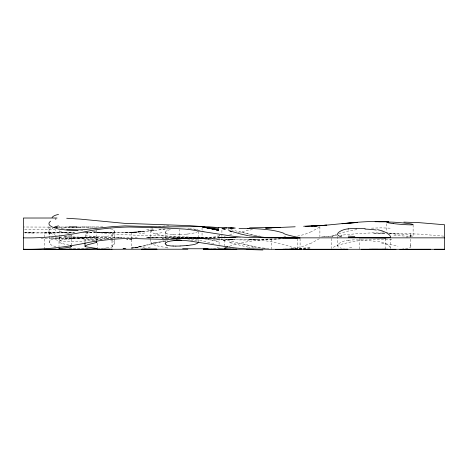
<?xml version="1.0" encoding="UTF-8"?>
<svg xmlns="http://www.w3.org/2000/svg" width="468" height="468" viewBox="0 0 468 468"><rect width="100%" height="100%" fill="white"/><g stroke="black" fill="none" stroke-linecap="round" stroke-linejoin="round"><path stroke-width="0.35" stroke-dasharray="2.34 1.75" d="M55.879 246.841L51.538 245.191L49.181 242.997L49.099 231.356C48.514 229.525 50.684 228.53 52.094 228.127M85.006 241.933L85.217 234.421L87.428 233.397L96.502 231.016M44.214 249.473L44.308 232.9L74.371 232.333M114.373 232.292L114.309 231.408A27.711 6.915 -3.6 0 0 113.174 229.507M114.373 243.734L114.309 242.857A27.67 6.88 -4 0 0 113.186 240.967M331.789 236.902L332.941 235.942L336.603 234.38M348.531 240.453C344.115 239.832 330.981 245.922 341.552 248.215M410.939 234.737L410.594 233.497M410.939 246.18L410.594 244.934M97.274 239.54L97.245 237.305L95.46 236.831A23.008 1.269 2.1 0 0 93.951 236.615L86.691 235.691L85.006 234.842M50.538 232.614L48.941 234.608L49.286 236.322M319.948 226.664L319.901 226.366M165.333 231.683L167.796 230.145M97.28 237.364L77.448 237.82M390.593 248.619L390.745 238.838M59.652 241.137L60.986 240.347M319.492 227.161L311.436 231.637M319.392 238.68L311.553 243.021M198.011 231.613L194.308 232.953L187.902 234.041M112.15 234.807L112.472 234.626M112.15 246.25L112.472 246.069M218.813 247.513L219.27 246.923M218.784 236.088L219.246 235.696L219.077 235.111L219.077 245.835M311.355 243.114L302.386 246.525L292.178 248.338M311.238 231.73L304.171 234.562L296.39 236.352M225.207 236.352L224.242 237.036L224.26 245.723M61.448 236.907L58.892 237.375A17.468 0.731 -2.5 0 0 59.26 237.504M338.645 233.661L348.022 231.122L358.336 229.361M229.244 246.308L229.648 246.18M229.706 234.72L233.959 233.427M229.706 246.162C243.968 241.406 259.015 239.733 273.973 239.142M150.667 244.109L167.14 240.429M145.472 245.226L165.251 240.429M238.06 232.321L253.615 229.343M55.277 230.595L55.973 230.437M144.799 245.624L137.493 247.192M141.851 246.133L139.727 246.624M69.808 235.749L66.678 236.276M108.874 235.942L105.879 236.445M108.874 247.379L105.879 247.888M136.475 247.291L133.316 247.859M140.488 246.607L131.836 248.046L135.445 247.478M137.183 247.25L136.592 247.35M64.648 227.928L67.491 227.512M64.648 239.37L67.491 238.955M137.808 247.139L132.549 248.028A106.727 106.727 0 0 0 141.74 246.478L158.196 242.5L167.503 240.722M136.311 247.402L135.761 247.49M154.095 230.081L145.817 231.128M132.93 247.911L131.11 248.058L132.69 247.941M66.327 236.322L62.718 236.755M159.026 229.729L166.737 228.747M153.118 230.49L154.107 230.361M215.865 236.714L212.56 237.054M215.865 248.151L212.56 248.496M55.639 227.43L56.868 227.296M169.141 228.805L140.833 231.929L112.542 232.795M96.069 239.873L105.394 238.797M175.968 239.201L180.04 238.738L176.021 239.013M94.243 240.084C80.192 241.073 64.917 244.144 51.574 238.159M106.335 238.692L123.575 237.358L138.785 237.498M56.868 238.686C54.288 239.166 48.894 239.101 49.099 242.793M141.822 231.561L140.049 231.736M144.799 231.432L134.334 232.239M178.665 239.265C203.82 235.72 229.063 239.563 253.194 246.683M322.154 236.948L336.428 235.632L321.493 236.931M342.143 235.106L340.716 235.234L357.57 233.626L372.99 232.836L384.901 233.122M110.243 232.801L112.057 232.783L112.027 239.92M131.28 232.385L135.088 232.146M176.337 239.177L188.493 238.177L204.691 238.826L188.505 238.288L196.542 238.136M402.796 248.613L403.668 248.537M103.68 236.673L80.97 237.159L62.806 236.521M211.94 237.106L209.799 237.258M103.68 248.116L98.479 248.403M211.641 248.566L211.94 248.543M136.463 232.04L135.41 232.122M143.354 231.572L124.283 232.619L133.023 232.303M44.308 232.9L71.534 232.865M140.464 231.824L131.35 232.385M177.507 238.885L188.493 238.177L172.856 238.709M188.493 238.177L179.741 238.738L179.776 229.472M123.014 248.637L125.816 248.455M122.932 248.625L125.775 248.444M131.719 239.283L126.641 239.581L133.83 239.271M134.129 232.251L133.444 232.286M371.463 228.138L381.245 227.869L391.798 228.226M132.549 232.327L133.743 232.268M274.693 239.107L284.48 238.674M257.318 239.967L284.088 238.68M208.137 237.346L184.146 237.34L166.766 236.399M291.394 248.637L310.758 247.841L291.763 248.631M49.239 227.384L50.643 227.337M55.546 227.173L103.194 226.904M131.461 232.374L115.233 232.766M61.22 227.044L70.58 226.892M61.22 238.428L70.58 238.311M180.098 234.608L175.857 234.655A13.519 2.1 -2 0 1 173.698 234.608M173.564 238.686L188.452 238.27L172.704 238.323L188.352 238.686L167.907 238.306M55.774 227.208L60.132 227.091L55.78 227.097M299.497 248.625L310.36 248.338M280.449 238.826L249.614 239.493L257.324 239.405L226.494 239.253L235.334 239.511L203.381 238.709L187.978 237.428L203.381 238.54L195.677 238.154L218.79 239.089L203.381 238.709L218.544 241.488L203.352 238.311C166.152 234.304 128.419 237.071 91.295 231.637M33.772 233.035L24.781 232.871L50.351 233.041M226.822 239.493L221.92 239.897L221.92 229.887M49.175 233.058L55.768 233.005M167.497 238.358L162.045 238.376M162.098 238.358L202.1 238.036L201.573 237.943M87.984 248.59L69.077 248.373M108.307 232.812L109.026 232.807M106.663 232.818L107.517 232.818M104.744 232.824L108.096 232.818M102.937 232.824L105.873 232.824M157.032 237.802L187.855 237.726L146.513 237.773L236.831 237.832L187.844 237.797M24.781 232.83L33.778 232.842M82.93 232.836L88.99 232.83M72.019 232.83L24.699 232.83M72.698 232.83L74.722 232.83M85.515 232.83L101.427 232.824M51.234 237.855L121.99 237.855L79.969 237.808L95.378 237.855M218.655 237.82L240.599 237.843M41.003 238.23L112.308 238.639M49.245 227.109L23.4 226.998M75.904 237.82L64.555 237.762M64.602 232.836L72.558 232.859M238.961 237.843L218.661 237.697L234.07 237.849M230.548 239.481L234.047 239.499M82.21 226.875L97.555 227.138M85.48 232.28L111.998 232.783M234.848 237.82L232.321 237.808M24.658 229.484L56.335 229.519M361.284 239.885L365.134 239.944M64.66 238.235L84.866 238.405M231.625 237.802L226.038 237.627L224.277 237.177M82.21 238.376L83.544 238.387M78.255 227.003L85.275 227.343L91.12 228.168M78.255 238.44L86.767 238.937L93.378 240.137M388.399 233.175L419.223 234.105L444.6 236.205M95.484 238.616L96.689 238.651M189.61 228.712L187.955 228.647A14.923 1.691 -1 0 0 187.744 228.641M249.614 239.856C265.491 239.733 281.016 242.962 295.782 248.59M150.468 238.072L146.601 237.879M173.727 234.597L172.364 234.521M183.421 238.51L198.812 240.096L212.373 243.36M190.575 240.201L193.22 240.412M391.798 239.669C377.36 238.768 362.77 239.598 348.578 242.447C343.5 244.091 335.17 244.735 331.993 248.607M266.134 248.607L264.075 248.438M80.613 230.595L84.714 230.976M104.645 239.119L105.815 239.242M166.766 247.841L168.018 247.97M59.764 237.586L59.184 237.51M261.138 236.346L248.502 233.924L229.572 229.384M268.843 248.596L258.33 247.496L241.652 243.688M193.22 228.969L195.799 229.32M254.13 248.028L248.988 247.291M194.741 240.587L197.104 241.043M248.35 247.18L240.698 245.478L230.022 242.36M203.352 238.311L202.053 238.06L202.053 232.339M377.524 241.119C382.309 242.19 388.171 243.67 390.751 248.192M227.828 229.039L228.992 229.273M196.49 229.455L198.058 229.94M56.213 235.486L51.538 233.754L49.099 231.356M241.652 232.245L253.194 235.24A80.59 80.59 0 0 0 255.218 235.702M68.878 245.08L61.589 243.43M225.412 241.061L222.236 240.113M69.17 233.725L61.589 231.988M212.87 243.53L213.817 243.869M166.819 233.661L165.578 233.017L165.181 232.175A31.789 5.61 -1.9 0 1 165.257 231.683M155.528 234.135L152.065 232.28L150.573 230.11M155.528 245.577L152.065 243.723L150.573 241.546M111.688 240.54L112.677 241.038M111.688 229.068L112.677 229.572M112.027 240.634L112.057 249.198M413.115 224.874L413.115 235.597M410.769 235.117L410.769 246.554M386.767 223.757L386.767 231.625M385.802 238.575L385.802 249.298M359.664 238.569L359.664 249.298M337.516 236.27L337.516 245.565M331.824 238.446L331.824 248.455M319.896 226.752L319.896 236.767M300.099 238.627L300.099 249.35M297.467 238.586L297.467 248.596M271.346 238.855L271.346 249.584M202.053 228.051L202.053 231.625M198.783 231.35L198.783 242.073M165.227 231.923L165.227 239.791M165.227 240.505L165.227 243.366M150.661 230.472L150.661 241.909M131.414 232.38L131.414 238.809M131.414 239.522L131.414 248.099M114.198 231.116L114.198 242.564M97.274 243.114L97.274 248.836M96.806 230.712L96.806 242.155M71.341 234.895L71.341 245.624M59.366 230.812L59.366 236.533M59.366 237.247L59.366 241.541M59.009 237.305L59.009 248.028M48.941 226.746L48.941 234.608M258.593 236.322A80.59 80.59 0 0 1 257.909 236.211M264.075 248.449A80.59 80.59 0 0 1 253.188 246.7M74.459 227.77A104.463 8.64 0.2 0 1 82.263 227.77M110.144 228.805A18.135 4.165 -2.1 0 1 111.238 229.144M114.332 232.292A35.352 8.553 2.7 0 1 113.894 233.152M113.531 233.087A33.491 8.254 5.4 0 1 111.431 234.415M112.87 234.971A27.372 7.231 9.7 0 1 110.091 236.328M106.382 236.568A20.2 3.756 2.8 0 1 104.153 236.814M55.218 227.033A17.41 2.527 2.6 0 1 59.875 226.652M71.072 227.167A74.628 5.025 0.1 0 1 73.932 227.155M73.107 237.814A104.487 9.799 0.6 0 1 82.181 237.873M83.62 239.218A65.731 5.247 0.6 0 1 93.986 239.388M95.46 239.622A28.899 3.814 0.2 0 1 102.088 239.897M110.846 240.529A18.1 4.095 -2.3 0 1 111.162 240.634M114.327 243.734A35.352 8.523 2.5 0 1 113.888 244.594M113.508 244.524A33.497 8.231 5.2 0 1 111.39 245.852M112.864 246.414A27.372 7.231 9.7 0 1 110.085 247.765M106.382 248.005A20.2 3.756 2.8 0 1 104.153 248.256M55.452 238.434A17.386 2.632 2.8 0 1 60.079 238.072M70.884 238.522A74.535 6.219 0.6 0 1 73.804 238.528M153.007 228.84A52.393 6.739 -7.1 0 1 146.308 229.612M162.01 232.731A87.838 8.079 -7.3 0 1 153.574 233.83M150.48 227.951A62.209 5.464 -7.8 0 1 169.978 225.371M144.752 233.023A33.901 6.16 -7.8 0 1 139.277 233.544M138.791 231.958A11.185 0.415 -6.2 0 1 134.942 232.251M150.357 247.022A50.837 9.383 -15.8 0 1 142.143 249.087M145.086 246.899A33.164 7.751 -16.3 0 1 140.622 247.976M138.885 246.975A11.197 0.866 -14.3 0 1 135.416 247.636M96.472 231.011A13.993 2.182 1 0 0 96.823 230.654A16.55 2.586 1.2 0 0 96.858 230.467M68.006 227.711A22.505 4.779 1.2 0 1 78.314 227.284M63.742 228.051A16.117 3.212 0.2 0 1 64.508 227.898M61.068 228.758A15.783 2.995 -0.4 0 1 63.572 228.021M61.764 231.97A20.65 3.674 -1.7 0 1 59.342 230.461M71.3 235.135A15.854 2.036 2.3 0 1 70.305 235.667M61.115 237.96A22.517 0.907 -2.2 0 1 58.781 237.621M93.729 240.113A21.616 3.358 1.7 0 1 94.653 240.394M68.006 239.154A22.505 4.779 1.2 0 1 78.314 238.727M63.742 239.487A16.117 3.212 0.2 0 1 64.508 239.335M60.764 240.33A15.783 2.995 -0.4 0 1 63.572 239.464M61.764 243.407A20.65 3.674 -1.7 0 1 59.6 241.137M68.843 238.417A104.411 17.702 10.3 0 1 76.951 238.282M52.083 228.893A92.079 19.334 20.8 0 1 53.685 227.53M168.147 230.18A15.304 2.627 -0.5 0 1 171.891 229.443M172.13 234.591A15.14 2.644 -3 0 1 166.626 233.684M186.17 234.111A17.263 2.744 -2 0 1 180.098 234.497M187.826 234.018A18.416 3.188 -1.8 0 1 186.334 234.175M217.076 235.872A67.023 5.809 8.5 0 1 219.112 237.165M215.128 237.914A88.522 6.622 6 0 1 214.098 238.095M167.304 236.094A28.016 6.839 -0.9 0 1 155.996 234.047M151.146 230.303A60.852 10.378 16.8 0 1 154.803 229.32M190.026 228.688A29.917 3.469 11.2 0 1 205.23 232.204M217.076 247.315A67.023 5.809 8.5 0 1 219.112 248.607M167.304 247.531A28.016 6.839 -0.9 0 1 155.996 245.484M153.007 242.447A63.578 10.805 17.2 0 1 156.739 242.061M285.743 236.328A156.394 5.792 -17.5 0 1 282.339 237.569M291.88 248.268A28.952 4.469 0.3 0 1 288.592 248.555M410.81 234.72A34.702 5.68 8.3 0 1 406.44 237.241M381.677 231.812A47.929 8.248 3.7 0 1 397.999 234.772M410.81 246.162A34.702 5.68 8.3 0 1 404.96 248.871M381.677 243.249A47.929 8.248 3.7 0 1 397.999 246.215M389.417 233.503A13.233 0.813 4.9 0 1 407.382 234.837A13.233 0.813 4.9 0 1 411.167 236.258A13.233 0.813 4.9 0 1 393.559 235.053M348.093 240.312A25.354 5.066 1.3 0 1 355.99 239.791M356.195 239.961A29.303 5.517 1 0 1 361.284 239.891M364.946 240.546A23.031 4.428 1 0 1 376.301 241.459M351.848 247.747A27.197 1.925 -0.8 0 1 348.268 247.601M247.584 239.885A25.57 1.509 2.5 0 1 249.713 239.961M239.013 239.891A27.056 0.708 1.8 0 1 248.695 240.113M231.414 243.266A90.072 4.616 21.9 0 1 228.688 241.857M224.365 240.376A59.641 1.843 7.6 0 1 223.101 240.049M228.361 239.546A32 0.573 1.2 0 1 232.245 239.546M126.085 248.397L122.493 248.643L126.085 248.397M157.02 237.726L146.507 237.802L157.026 237.762M115.315 232.766L96.993 232.83L115.315 232.766M384.901 233.175L372.99 233.163L384.901 233.199"/><path stroke-width="0.7" d="M85.006 242.652L85.006 246.279L85.363 246.706L93.928 248.052A23.008 1.269 2.1 0 1 95.408 248.262L97.274 248.836L81.292 249.257M71.329 246.455L70.165 245.495M221.92 228.454L226.822 228.056M85.006 246.226L87.136 244.928L96.502 242.453M198.783 242.19C196.145 244.992 191.482 244.717 187.902 245.478M165.333 243.12L167.796 241.582M50.538 221.171L49.187 222.587L48.906 224.02L49.731 225.406L51.813 226.851L58.623 229.139L67.486 230.127L83.298 229.694L112.045 226.682L125.055 225.874L160.653 226.927L202.1 226.6L189.692 225.646L124.342 223.33L79.969 219.094L66.696 218.252M227.799 246.794C220.077 249.116 227.659 249.368 230.964 249.233M70.177 247.098L58.892 248.818A17.468 0.731 -2.5 0 0 59.26 248.947M55.277 219.153L55.973 218.995M348.531 229.01C344.278 228.337 330.923 234.462 341.552 236.779M266.122 228.15L271.82 227.811M176.237 240.289L176.892 240.248M311.29 226.091L326.711 225.166L305.633 226.354M388.071 249.21L369.322 249.216M274.693 227.67L295.179 226.781M265.268 228.132L280.449 227.384L249.619 227.834M208.137 248.783L182.655 248.742M180.098 246.045L175.857 246.092M55.955 249.222L44.15 249.462L89.429 249.298M275.43 249.485L297.56 249.309M112.01 249.204L23.4 249.298L23.4 218.024L57.037 218.012M275.535 249.561L297.455 249.309M199.257 226.664L208.763 226.81L218.837 227.641M279.694 237.978L297.467 237.867L284.567 237.972M141.605 249.28L157.02 249.169L110.781 249.292M23.4 237.843C45.94 238.347 68.31 235.351 90.306 230.66A243.957 243.957 0 0 1 96.256 229.729A270.258 270.258 0 0 1 121.311 227.29L123.4 227.191A225.921 225.921 0 0 1 129.449 227.021L164.958 227.934L184.491 229.063A204.709 204.709 0 0 1 190.353 229.677L231.432 236.053A202.808 202.808 0 0 0 244.934 237.282L269.246 237.849L444.6 237.855M23.4 249.28C45.94 249.789 68.31 246.788 90.306 242.102A243.957 243.957 0 0 1 96.256 241.166A270.258 270.258 0 0 1 121.311 238.727L123.4 238.627A225.921 225.921 0 0 1 129.449 238.464L164.958 239.376L184.491 240.499A204.709 204.709 0 0 1 190.353 241.119L231.432 247.49A202.808 202.808 0 0 0 244.934 248.724L269.246 249.292L444.6 249.292L444.6 224.769L419.223 222.663L403.814 222.113M317.035 226.032L314.209 226.073C338.937 224.57 363.56 220.206 388.399 221.768L375.09 221.733M346.109 249.216L347.835 249.21M385.416 249.304L385.825 249.298L384.129 249.304M359.559 237.855L385.825 237.861L384.655 237.861M80.525 249.257L77.448 249.257M345.261 249.216L342.787 249.21M361.273 249.298L395.957 249.333M371.797 249.298L377.969 249.304M382.017 249.298L384.959 249.298M218.661 249.28L203.247 249.163L236.831 249.268L203.252 249.268M303.802 249.327L345.858 249.298M399.807 249.333L430.636 249.28M378.594 221.733L388.399 221.738M444.6 249.292L434.491 249.28M301.41 249.327L291.827 249.298M75.904 249.257L64.555 249.198M141.611 249.216L187.844 249.233M230.548 228.039L234.047 228.056M253.445 249.339L232.321 249.251M284.872 249.216L300.099 249.35L299.105 249.21M289.429 249.286L282.953 249.21M365.134 228.507L361.284 228.442A29.303 5.517 1 0 0 356.195 228.524M66.696 229.694L78.068 230.373M246.946 249.485L262.87 249.988M218.796 227.442L235.334 228.068M249.614 228.419C260.933 229.022 272.528 229.361 283.356 233.064C284.731 235.62 312.074 239.171 293.851 237.838L265.35 237.446L248.988 235.849M348.525 237.405L384.813 237.861L389.165 237.668L390.698 237.036L389.68 235.106L386.223 232.608L382.192 230.864L377.524 229.683M173.727 246.033L172.364 245.957M202.305 227.126L218.784 228.431M59.764 249.023L59.184 248.953M204.071 227.319L218.638 229.77L203.364 227.126L218.544 230.051L203.352 226.98L218.515 230.139L203.352 226.904M248.35 235.737L240.698 234.035L230.022 230.917M218.503 230.209L201.573 226.5L218.497 230.274L202.053 226.623M225.412 229.618L222.236 228.671M166.819 245.097L165.578 244.454L165.181 243.612A31.789 5.61 -1.9 0 1 165.257 243.126M109.799 249.187A33.953 0.374 0.5 0 1 97.245 249.251M96.472 242.453A13.993 2.182 1 0 0 96.823 242.091A16.55 2.586 1.2 0 0 96.578 241.447M95.946 240.932A21.616 3.358 1.7 0 1 96.689 241.447M71.341 246.455A15.854 2.036 2.3 0 1 70.305 247.104M61.115 249.397A22.517 0.907 -2.2 0 1 58.781 249.064M68.843 226.98A104.411 17.702 10.3 0 1 76.951 226.84M52.083 217.456A92.079 19.334 20.8 0 1 58.541 214.455M54.306 227.191A92.079 19.334 20.8 0 1 58.541 225.892M177.419 240.476A17.374 2.042 -1 0 1 181.666 240.336M174.868 240.447A15.643 2.521 -0.7 0 1 176.342 240.336M168.147 241.617A15.304 2.627 -0.5 0 1 175.085 240.54M172.13 246.033A15.14 2.644 -3 0 1 166.626 245.121M175.833 246.104A13.519 2.1 -2 0 1 173.698 246.045M186.17 245.554A17.263 2.744 -2 0 1 180.098 245.94M187.826 245.454A18.416 3.188 -1.8 0 1 186.334 245.612M214.742 249.426A88.522 6.622 6 0 1 214.098 249.538M303.644 226.26A34.919 0.38 -2.8 0 1 313.87 225.921M348.093 228.87A25.354 5.066 1.3 0 1 355.99 228.355M364.946 229.104A23.031 4.428 1 0 1 376.301 230.016M354.82 236.381A27.197 1.925 -0.8 0 1 348.268 236.159M247.584 228.442A25.57 1.509 2.5 0 1 249.713 228.524M239.013 228.454A27.056 0.708 1.8 0 1 248.695 228.671M231.414 231.83A90.072 4.616 21.9 0 1 228.688 230.42M224.365 228.94A59.641 1.843 7.6 0 1 223.101 228.606M228.361 228.109A32 0.573 1.2 0 1 232.245 228.103M357.57 222.429L342.143 223.716L357.57 222.429M234.07 249.268L218.661 249.134L234.07 249.286M393.155 223.564A13.233 0.813 4.9 0 0 413.127 224.57A13.233 0.813 4.9 0 0 393.541 222.189A13.233 0.813 4.9 0 0 393.155 223.564"/></g></svg>
